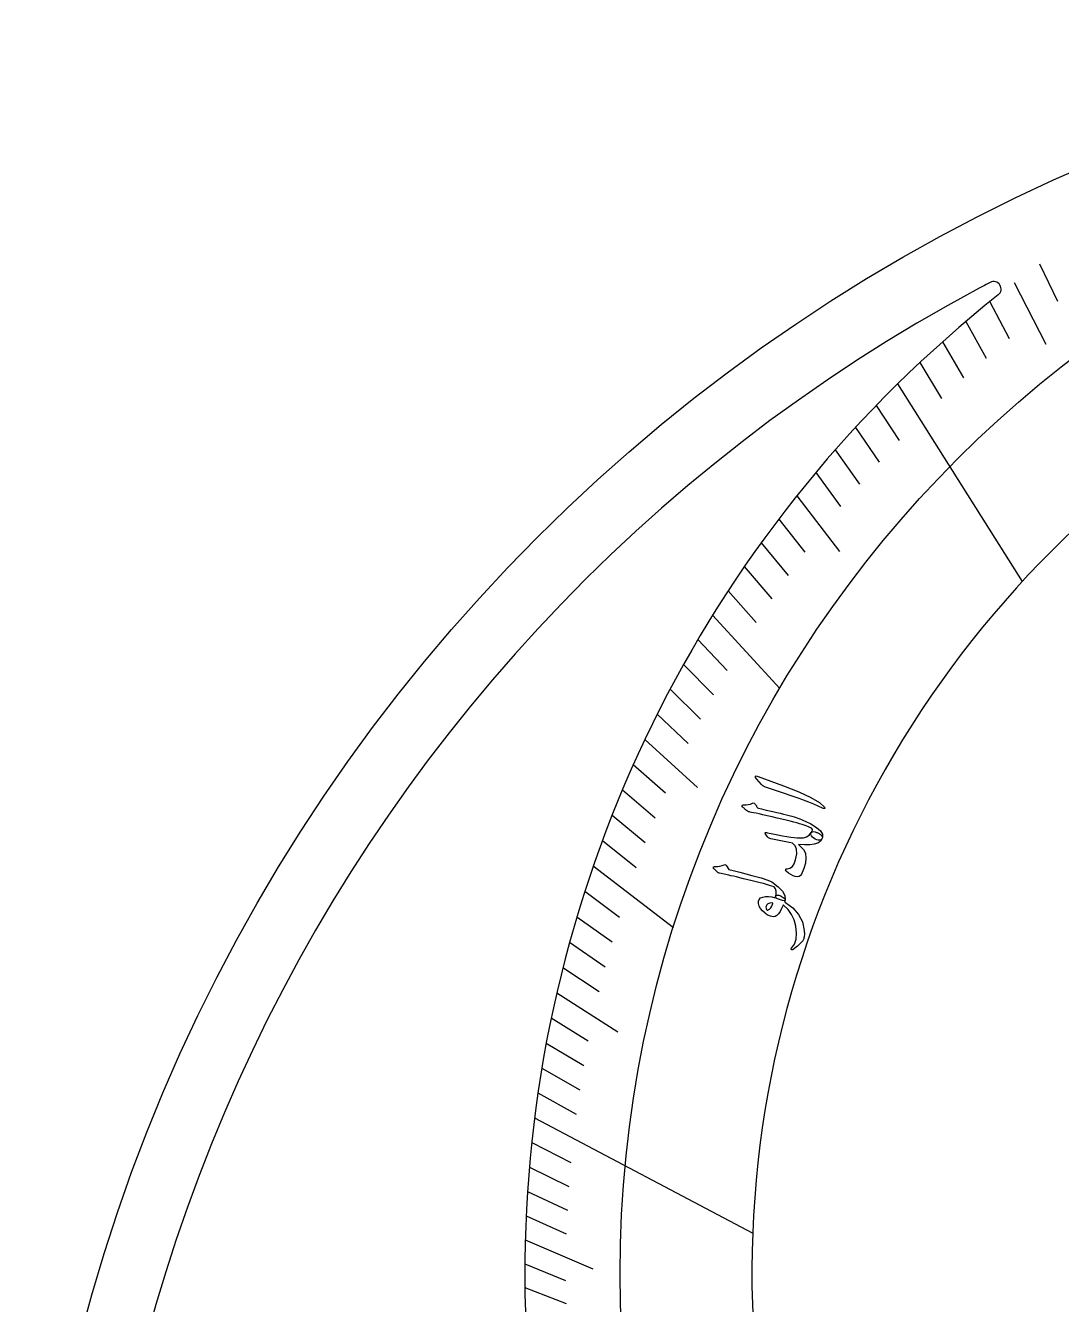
# Model space of a CAD drawing. Header units: millimetres. Extents: x -58 to 58, y -58 to 58.
# Drawn here: x -58.5 to -23.81, y 15.69 to 58.5 of the extents above; entities that cross this region are included whole.
import ezdxf

# ---------------------------------------------------------------- set-up
doc = ezdxf.new("R2010")
doc.units = ezdxf.units.MM
for name, color, linetype in [('CUT_INNER', 6, 'Continuous'), ('CUT_OUTER', 1, 'Continuous'), ('ENGRAVE', 7, 'Continuous'), ('ENGRAVE_FINE', 8, 'Continuous'), ('TEXT', 5, 'Continuous')]:
    doc.layers.add(name, color=color, linetype=linetype)

msp = doc.modelspace()

# ---------------------------------------------------------------- linework, layer by layer
at = {"layer": 'CUT_INNER'}
for centre, radius, start, end in [((0, 0), 56.36, 118.1258, 268.5733), ((-10.267, 19.351), 34.454, 117.5402, 118.2375), ((-26.082, 49.679), 0.25, 308.4972, 117.5977), ((0, 16.717), 41.783, 128.3522, 227.2982), ((-0.001, 16.717), 34.177, 120.0272, 182.7067)]:
    msp.add_arc(centre, radius, start, end, dxfattribs=at)
at = {"layer": 'CUT_OUTER'}
msp.add_circle((0, 0), 58.5, dxfattribs=at)
at = {"layer": 'ENGRAVE'}
for points in [[(-29.298, 46.507), (-25.127, 39.886)], [(-35.492, 38.765), (-33.245, 36.31)], [(-39.49, 30.369), (-36.808, 28.306)], [(-41.456, 21.936), (-34.151, 18.07)]]:
    msp.add_lwpolyline(points, dxfattribs=at)
msp.add_circle((0, 16.717), 38.589, dxfattribs=at)
at = {"layer": 'ENGRAVE_FINE'}
for points in [[(-24.547, 50.529), (-23.939, 49.278)], [(-25.39, 49.901), (-24.337, 47.831)], [(-26.213, 49.255), (-25.557, 48.024)], [(-27.015, 48.592), (-26.337, 47.371)], [(-27.797, 47.912), (-27.095, 46.703)], [(-28.558, 47.217), (-27.833, 46.019)], [(-30.016, 45.783), (-29.246, 44.609)], [(-30.713, 45.046), (-29.921, 43.884)], [(-31.388, 44.296), (-30.574, 43.147)], [(-32.041, 43.535), (-31.205, 42.399)], [(-32.672, 42.763), (-31.241, 40.891)], [(-33.28, 41.981), (-32.401, 40.872)], [(-33.867, 41.189), (-32.967, 40.094)], [(-34.431, 40.389), (-33.51, 39.309)], [(-34.973, 39.581), (-34.032, 38.515)], [(-35.99, 37.944), (-35.008, 36.909)], [(-36.465, 37.116), (-35.464, 36.097)], [(-36.919, 36.284), (-35.898, 35.281)], [(-37.35, 35.447), (-36.311, 34.461)], [(-37.76, 34.606), (-35.995, 32.988)], [(-38.148, 33.762), (-37.072, 32.81)], [(-38.515, 32.916), (-37.421, 31.981)], [(-38.861, 32.068), (-37.749, 31.151)], [(-39.186, 31.219), (-38.056, 30.319)], [(-39.774, 29.518), (-38.611, 28.655)], [(-40.038, 28.668), (-38.858, 27.824)], [(-40.281, 27.819), (-39.086, 26.993)], [(-40.505, 26.971), (-39.294, 26.165)], [(-40.71, 26.125), (-38.663, 24.811)], [(-40.896, 25.281), (-39.655, 24.514)], [(-41.063, 24.44), (-39.808, 23.692)], [(-41.212, 23.601), (-39.943, 22.874)], [(-41.343, 22.767), (-40.06, 22.06)], [(-41.552, 21.109), (-40.242, 20.444)], [(-41.63, 20.287), (-40.308, 19.642)], [(-41.693, 19.469), (-40.358, 18.846)], [(-41.738, 18.657), (-40.392, 18.055)], [(-41.768, 17.85), (-39.501, 16.881)], [(-41.782, 17.049), (-40.414, 16.491)], [(-41.781, 16.254), (-40.402, 15.717)]]:
    msp.add_lwpolyline(points, dxfattribs=at)
at = {"layer": 'TEXT'}
for points in [[(-34.008, 33.269), (-34.053, 33.332), (-34.062, 33.369), (-34.034, 33.38), (-33.969, 33.366), (-33.121, 33.047), (-32.603, 32.848), (-32.202, 32.662), (-31.917, 32.49), (-31.75, 32.334), (-31.739, 32.315), (-31.735, 32.302), (-31.738, 32.293), (-31.747, 32.289), (-31.76, 32.288), (-31.774, 32.29), (-31.791, 32.295), (-31.81, 32.303), (-31.953, 32.373), (-32.108, 32.441), (-32.275, 32.507), (-32.454, 32.569), (-32.5, 32.587), (-32.626, 32.632), (-32.831, 32.705), (-33.117, 32.805), (-33.752, 33.021), (-33.785, 33.034), (-33.814, 33.05), (-33.838, 33.069), (-33.858, 33.089)], [(-34.485, 32.332), (-34.498, 32.345), (-34.506, 32.359), (-34.508, 32.373), (-34.504, 32.387), (-34.497, 32.398), (-34.487, 32.406), (-34.473, 32.41), (-34.457, 32.412), (-34.374, 32.412), (-34.297, 32.422), (-34.225, 32.441), (-34.159, 32.471), (-34.132, 32.478), (-34.107, 32.474), (-34.085, 32.46), (-34.065, 32.436), (-34.056, 32.421), (-34.047, 32.406), (-34.038, 32.39), (-34.029, 32.375), (-34.02, 32.359), (-34.01, 32.344), (-34.001, 32.329), (-33.992, 32.314), (-33.959, 32.301), (-33.861, 32.276), (-33.698, 32.237), (-33.471, 32.187), (-33.346, 32.159), (-33.229, 32.132), (-33.12, 32.105), (-33.019, 32.08), (-32.927, 32.056), (-32.842, 32.032), (-32.766, 32.01), (-32.699, 31.988), (-32.636, 31.966), (-32.574, 31.943), (-32.512, 31.918), (-32.451, 31.892), (-32.391, 31.865), (-32.33, 31.837), (-32.27, 31.807), (-32.209, 31.775), (-32.014, 31.656), (-31.883, 31.541), (-31.817, 31.428), (-31.816, 31.319), (-31.835, 31.275), (-31.864, 31.245), (-31.904, 31.231), (-31.953, 31.232), (-32.006, 31.246), (-32.056, 31.267), (-32.102, 31.297), (-32.145, 31.335), (-32.182, 31.377), (-32.203, 31.415), (-32.208, 31.449), (-32.197, 31.478), (-32.185, 31.499), (-32.175, 31.518), (-32.166, 31.535), (-32.158, 31.55), (-32.152, 31.563), (-32.147, 31.574), (-32.145, 31.584), (-32.144, 31.593), (-32.187, 31.631), (-32.26, 31.671), (-32.364, 31.713), (-32.498, 31.757), (-32.579, 31.781), (-32.672, 31.806), (-32.778, 31.834), (-32.897, 31.864), (-33.027, 31.896), (-33.171, 31.931), (-33.327, 31.968), (-33.496, 32.008), (-33.662, 32.046), (-33.808, 32.079), (-33.934, 32.107), (-34.039, 32.13), (-34.125, 32.148), (-34.191, 32.161), (-34.236, 32.171), (-34.261, 32.175), (-34.293, 32.184), (-34.324, 32.199), (-34.356, 32.219), (-34.387, 32.245), (-34.402, 32.26), (-34.416, 32.273), (-34.429, 32.286), (-34.442, 32.297), (-34.454, 32.308), (-34.465, 32.317), (-34.475, 32.325), (-34.485, 32.332)], [(-31.814, 31.315), (-31.849, 31.251), (-31.887, 31.199), (-31.928, 31.16), (-31.974, 31.132), (-32.092, 31.095), (-32.238, 31.076), (-32.413, 31.075), (-32.617, 31.09), (-32.523, 30.998), (-32.453, 30.916), (-32.405, 30.845), (-32.381, 30.785), (-32.367, 30.626), (-32.385, 30.458), (-32.435, 30.281), (-32.518, 30.093), (-32.553, 30.045), (-32.599, 30.016), (-32.657, 30.006), (-32.725, 30.015), (-32.8, 30.04), (-32.875, 30.079), (-32.951, 30.131), (-33.029, 30.197), (-33.038, 30.208), (-33.044, 30.219), (-33.047, 30.231), (-33.045, 30.243), (-33.039, 30.257), (-33.03, 30.267), (-33.017, 30.272), (-33.002, 30.273), (-32.904, 30.293), (-32.823, 30.349), (-32.76, 30.443), (-32.712, 30.573), (-32.678, 30.768), (-32.685, 30.925), (-32.732, 31.045), (-32.822, 31.128), (-33.543, 31.278), (-33.576, 31.287), (-33.603, 31.298), (-33.625, 31.312), (-33.642, 31.329), (-33.718, 31.432), (-33.727, 31.446), (-33.733, 31.458), (-33.736, 31.468), (-33.734, 31.476), (-33.725, 31.483), (-33.709, 31.486), (-33.688, 31.485), (-33.66, 31.48), (-33.477, 31.44), (-33.306, 31.406), (-33.15, 31.377), (-33.007, 31.353), (-32.877, 31.334), (-32.761, 31.319), (-32.659, 31.31), (-32.571, 31.305), (-32.45, 31.314), (-32.347, 31.347), (-32.262, 31.402), (-32.196, 31.482), (-32.175, 31.503), (-32.146, 31.514), (-32.108, 31.516), (-32.062, 31.508), (-32.039, 31.5), (-32.016, 31.492), (-31.993, 31.483), (-31.97, 31.473), (-31.948, 31.462), (-31.926, 31.449), (-31.905, 31.434), (-31.885, 31.418), (-31.848, 31.385), (-31.825, 31.357), (-31.813, 31.333), (-31.814, 31.315)], [(-35.318, 30.148), (-35.365, 30.194), (-35.402, 30.23), (-35.43, 30.256), (-35.448, 30.272), (-35.459, 30.284), (-35.465, 30.296), (-35.468, 30.308), (-35.465, 30.32), (-35.458, 30.333), (-35.447, 30.341), (-35.433, 30.346), (-35.415, 30.347), (-35.33, 30.349), (-35.25, 30.359), (-35.175, 30.378), (-35.105, 30.405), (-35.083, 30.411), (-35.063, 30.408), (-35.044, 30.394), (-35.027, 30.37), (-34.952, 30.25), (-34.902, 30.237), (-34.853, 30.225), (-34.805, 30.212), (-34.758, 30.2), (-34.712, 30.188), (-34.666, 30.177), (-34.622, 30.166), (-34.578, 30.155), (-34.175, 30.053), (-33.862, 29.965), (-33.641, 29.891), (-33.512, 29.831), (-33.296, 29.672), (-33.15, 29.52), (-33.074, 29.373), (-33.068, 29.231), (-33.07, 29.227), (-33.071, 29.224), (-33.072, 29.221), (-33.074, 29.217), (-33.1, 29.205), (-33.15, 29.209), (-33.221, 29.229), (-33.315, 29.266), (-33.348, 29.282), (-33.37, 29.301), (-33.38, 29.323), (-33.378, 29.348), (-33.363, 29.441), (-33.367, 29.525), (-33.39, 29.6), (-33.434, 29.666), (-33.507, 29.692), (-33.59, 29.718), (-33.685, 29.746), (-33.79, 29.775), (-33.906, 29.806), (-34.031, 29.838), (-34.166, 29.871), (-34.311, 29.906), (-34.454, 29.941), (-34.581, 29.972), (-34.695, 29.999), (-34.795, 30.023), (-34.88, 30.042), (-34.95, 30.058), (-35.006, 30.072), (-35.048, 30.082), (-35.257, 30.121), (-35.277, 30.127), (-35.294, 30.134), (-35.307, 30.141), (-35.318, 30.148)], [(-33.056, 29.149), (-32.802, 28.964), (-32.613, 28.744), (-32.488, 28.491), (-32.426, 28.203), (-32.423, 28.165), (-32.421, 28.128), (-32.42, 28.091), (-32.421, 28.056), (-32.423, 28.022), (-32.427, 27.99), (-32.433, 27.959), (-32.44, 27.929), (-32.475, 27.861), (-32.546, 27.78), (-32.654, 27.685), (-32.797, 27.575), (-32.816, 27.564), (-32.832, 27.559), (-32.846, 27.561), (-32.857, 27.569), (-32.864, 27.58), (-32.865, 27.592), (-32.86, 27.604), (-32.848, 27.618), (-32.749, 27.749), (-32.693, 27.915), (-32.68, 28.116), (-32.709, 28.352), (-32.766, 28.558), (-32.852, 28.744), (-32.968, 28.91), (-33.115, 29.055), (-33.121, 29.057), (-33.127, 29.057), (-33.132, 29.055), (-33.136, 29.052), (-33.186, 28.938), (-33.236, 28.843), (-33.286, 28.769), (-33.338, 28.714), (-33.398, 28.679), (-33.469, 28.669), (-33.55, 28.683), (-33.64, 28.722), (-33.651, 28.728), (-33.663, 28.735), (-33.675, 28.742), (-33.686, 28.75), (-33.698, 28.759), (-33.711, 28.768), (-33.724, 28.777), (-33.737, 28.788), (-33.822, 28.864), (-33.886, 28.943), (-33.93, 29.024), (-33.954, 29.108), (-33.955, 29.186), (-33.932, 29.249), (-33.884, 29.296), (-33.811, 29.327), (-33.719, 29.343), (-33.619, 29.344), (-33.512, 29.33), (-33.396, 29.3), (-33.394, 29.307), (-33.392, 29.314), (-33.39, 29.32), (-33.388, 29.327), (-33.387, 29.333), (-33.385, 29.34), (-33.383, 29.346), (-33.38, 29.353), (-33.367, 29.374), (-33.345, 29.386), (-33.315, 29.39), (-33.278, 29.384), (-33.239, 29.373), (-33.2, 29.358), (-33.163, 29.338), (-33.127, 29.315), (-33.096, 29.291), (-33.076, 29.27), (-33.066, 29.251), (-33.067, 29.234), (-33.091, 29.17), (-33.085, 29.167), (-33.077, 29.163), (-33.068, 29.157), (-33.056, 29.149)], [(-33.503, 29.13), (-33.579, 29.118), (-33.639, 29.095), (-33.681, 29.061), (-33.705, 29.017), (-33.708, 28.987), (-33.705, 28.958), (-33.697, 28.931), (-33.684, 28.904), (-33.675, 28.895), (-33.663, 28.89), (-33.649, 28.889), (-33.633, 28.894), (-33.588, 28.918), (-33.548, 28.961), (-33.512, 29.024), (-33.48, 29.106), (-33.479, 29.115), (-33.482, 29.122), (-33.49, 29.127), (-33.503, 29.13)]]:
    msp.add_lwpolyline(points, close=True, dxfattribs=at)

doc.saveas('drawing.dxf')
